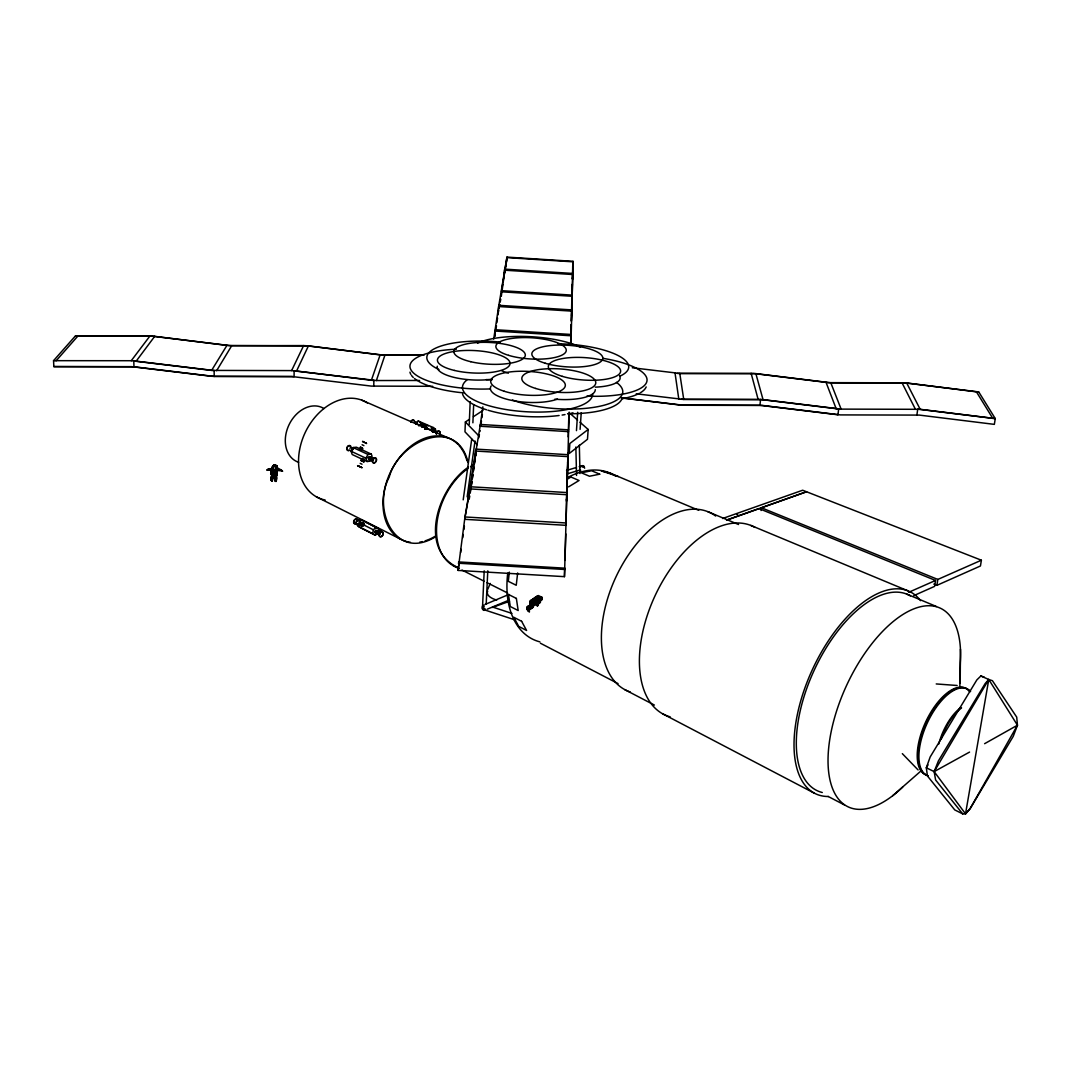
<?xml version="1.0" encoding="UTF-8"?>
<svg xmlns="http://www.w3.org/2000/svg" width="1071" height="1071" viewBox="0 0 1071 1071"><rect width="100%" height="100%" fill="white"/><g stroke="black" fill="none" stroke-linecap="round" stroke-linejoin="round"><path stroke-width="1.5" d="M529.181 611.407L528.284 609.519L532.903 606.186M275.93 466.715C277.188 464.279 272.636 464.466 273.614 466.902M306.038 345.906L229.328 345.545L152.296 336.2L75.358 335.999L53.55 360.673L53.858 366.603L131.465 366.643L211.723 376.296L291.607 376.483L371.276 386.096L432.671 386.31M268.326 469.553L267.482 469.62M959.857 686.016L960.312 662.494A109.523 52.599 -65.2 0 0 895.463 619.721A109.523 52.599 -65.2 0 0 828.124 765.283A109.523 52.599 -65.2 0 0 902.706 787.024M268.219 469.915C266.625 470.289 268.352 470.115 271.097 468.71M539.65 600.108C535.112 596.882 543.921 602.049 538.244 603.227L537.414 603.589M960.459 649.2L960.192 683.057M538.124 603.187C540.494 600.095 534.563 603.575 539.034 602.652C540.253 598.836 539.985 603.174 540.494 601.34M533.238 600.148L533.291 598.97L533.238 600.148C536.946 598.381 542.046 593.602 535.286 597.578M274.618 475.136C273.975 479.995 276.666 480.692 275.809 475.524M493.704 339.025L498.644 306.534L571.847 311.126L572.998 261.311L506.958 257.107L501.536 291.245M570.656 344.42L571.245 324.593M570.923 343.845L571.084 334.46L495.431 329.734M571.78 300.75L571.379 320.684M572.516 278.755L572.811 273.989L571.352 321.3M572.503 278.902L572.998 261.311M568.594 429.846L480.384 424.464L464.667 519.315L458.053 570.415L564.457 576.653L569.156 412.121M570.656 344.835L571.245 324.848M570.91 344.661L571.874 310.523L571.553 315.57M277.483 470.397C277.777 470.075 276.8 462.685 275.595 468.174M373.873 380.566L294.11 370.74L294.097 376.644L214.227 376.457L133.982 366.791L53.858 366.603M566.01 525.004L566.894 487.225M567.871 452.752L567.67 463.02M277.938 470.41L278.246 468.817L278.005 469.901M373.766 386.256L373.886 380.379M540.507 601.393L539.57 600.269L541.591 599.077C542.729 598.22 540.775 596.078 539.918 597.002M539.034 602.652L537.99 601.621L537.147 602.33M275.086 480.651L275.983 481.508L276.318 480.598M278.661 469.687L282.449 471.173L279.759 469.526M572.49 279.451L572.704 266.077M537.749 605.169L537.441 605.865L538.124 605.383M537.307 604.941L537.133 605.744L537.762 604.941M564.457 576.653L564.712 568.701M566.465 501.322L566.519 499.153M568.166 436.874L568.929 413.272M571.767 301.326L572.329 284.23M568.112 455.67L566.492 500.237M271.927 469.741L271.726 468.415L271.887 469.955M273.855 475.537L272.395 480.25M567.095 481.093L567.697 462.043M564.966 560.414L565.796 533.907M280.147 470.115L282.436 471.213L282.075 470.477M538.057 603.79L538.258 604.606L537.468 604.486M541.27 598.341L541.511 599.077L540.534 597.966C539.249 601.206 543.8 596.667 540.694 599.599C541.953 597.658 541.109 601.5 541.966 599.706M540.601 596.56L542.046 598.154L541.31 598.689M271.07 479.781L271.753 481.254L271.432 480.303M538.874 597.016L538.325 595.489M272.128 479.862L270.856 478.911L272.154 474.694M538.137 596.761L532.086 602.906L533.01 602.156M469.419 419.323L465.376 421.974L464.975 431.827L477.264 444.652M469.232 424.384L470.182 401.612M472.887 422.791L473.65 404.905M470.115 492.807L475.725 450.074L475.444 456.474L476.019 453.287M270.95 469.419C267.603 469.259 269.972 470.571 269.169 468.777M495.324 330.39L495.083 335.611M482.445 608.837L484.212 570.843M498.497 311.152L498.738 305.931M486.207 603.843L487.787 570.83M504.294 274.43L504.535 269.664M533.224 599.974L538.044 595.904M506.73 261.886L506.958 257.107L498.644 306.534M539.931 601.661L540.266 602.036M538.137 601.059L538.231 598.502L538.9 601.34M267.442 470.33L267.63 469.473L267.964 470.316M538.057 602.344L538.057 605.383M541.511 597.511L540.748 598.06L541.324 597.297M541.243 600.068L541.123 597.444M541.484 597.471L540.775 598.06M539.838 598.502L540.52 598.087M275.675 481.374C276.492 481.281 275.501 476.354 274.778 474.788M532.033 602.812L536.705 599.064C538.74 600.724 537.334 598.823 532.434 603.268L533.586 604.432C530.747 608.328 527.883 600.269 531.859 599.626L532.18 600.429L536.866 596.279L537.307 596.949M538.311 601.741L538.9 602.665L538.057 604.432L538.593 603.348M536.852 596.493L532.019 599.921L535.473 597.216M533.586 604.432L532.515 602.866L536.732 599.76M267.63 469.473C266.639 471.334 269.236 467.532 271.244 468.964M274.163 466.046L273.908 465.095M270.039 468.937C268.767 469.955 266.572 469.982 267.522 470.156M571.794 300.59L572.101 295.69M570.723 340.498L571.071 335.116M282.369 471.173L280.174 469.634M536.758 604.405C540.306 606.119 535.152 601.192 538.646 601.835M576.466 430.636L577.684 412.268M267.281 470.236L267.509 469.634M580.107 429.364L581.232 412.683M531.805 605.637L531.31 603.629M536.41 596.734L538.74 595.945M588.166 429.458L587.484 439.284L569.21 453.502L569.852 443.501L588.166 429.458L579.947 422.202M536.959 605.423L537.615 603.696L537.214 604.312M532.006 605.704L533.599 604.151M677.394 373.458L753.502 373.471L828.445 382.642L904.312 382.816L978.76 391.946L995.267 418.6L994.343 424.37L919.346 415.093L840.387 414.905L762.405 405.44L683.218 405.253L621.033 397.783M531.497 603.656C531.109 605.517 525.62 606.28 527.909 608.569M537.361 601.433L539.141 599.693M273.386 465.564C272.757 466.22 279.17 465.952 276.505 466.501M271.793 468.71L271.806 469.982M272.436 474.654L277.081 474.828L277.161 471.374M271.659 468.763L271.673 469.526M538.673 597.23C539.342 594.03 539.021 600.697 537.053 600.617M621.836 397.97L680.754 405.106L759.941 405.293L760.571 399.47L838.673 408.975L837.964 414.584M761.053 510.519L761.361 507.748L806.383 491.776M271.485 480.598L272.489 480.651M276.773 468.362L276.278 471.976L277.068 472.365L271.217 472.016L272.128 472.043L272.329 468.094M509.341 572.128L508.297 581.325L516.235 585.275L517.654 572.972M276.92 470.062L277.161 468.107M538.204 603.442L538.445 602.357M271.806 472.097L272.007 469.526M276.76 467.13L276.8 465.604M276.746 471.561C277.001 467.425 278.661 467.719 275.448 465.738L277.054 466.072M277.63 467.465L276.987 474.868M277.215 471.561L277.309 467.893M537.455 603.16C538.7 602.304 539.369 604.807 537.816 603.495M272.543 474.292L274.109 474.748L271.271 474.533L270.95 473.489L271.9 467.01L272.141 468.241M272.476 467.612L271.378 472.231L271.351 471.026M271.271 474.533L271.271 472.191M271.9 471.267L272.797 465.671L275.019 465.376M273.319 469.218L273.881 465.175L275.983 465.216L275.341 470.236L273.212 470.102L273.359 469.098M275.341 470.236L275.394 469.218M277.001 465.912L276.987 466.287M276.679 471.32L276.198 472.512L277.108 472.539M268.848 469.901L268.727 469.352M377.353 533.679L375.319 535.259L360.713 527.842L358.169 526.289L358.504 523.679M375.319 535.259L372.775 533.706L373.297 529.77L376.349 527.414L378.893 528.967L378.545 531.591M274.069 465.805L273.962 466.554L273.908 465.885M501.817 292.557L501.295 296.306M502.259 289.384L502.901 284.632M503.343 281.459L503.986 276.706M424.625 426.66A1.406 0.991 -63 0 1 425.455 426.914L424.611 428.989M495.819 330.444L496.462 325.771M496.89 322.666L497.533 317.993M497.961 314.887L498.591 310.55M423.005 425.321L422.576 426.887M463.194 499.849L471.709 439.097M480.785 425.776L481.468 420.943M481.923 417.717L482.378 414.49M467.157 496.81L475.042 440.998M471.294 485.765L471.829 481.963M472.284 478.683L472.793 475.069M473.449 470.517L473.931 467.063M474.373 463.984L475.069 459.044M480.236 425.361L482.874 406.846M458.977 564.163L458.053 570.415M460.624 552.623L461.092 549.316M462.739 537.776L463.208 534.483M463.917 529.529L464.386 526.236M470.263 492.847L470.745 489.514M471.186 486.395L471.883 481.535M472.338 478.309L472.86 474.64M473.328 471.334L473.904 467.317M474.507 463.074L475.002 459.566M916.923 414.758L917.727 409.149L995.267 418.6L920.19 409.309L841.123 409.122L763.034 399.63L683.74 399.443L636.214 393.807M282.409 470.986L281.419 470.691M376.336 531.912C373.511 534.429 375.198 528.806 376.363 530.547M274.484 474.801L276.546 474.52L275.796 475.069M351.89 450.195L352.935 448.722A1.419 1.044 -64.7 0 0 351.81 450.596M352.279 450.369L353.002 449.057M368.946 458.589L369.669 457.263L371.249 457.491A1.432 1.044 -64.7 0 1 371.45 457.826M726.74 520.024L759.004 508.578L935.532 580.455L934.622 586.359L913.724 595.663M936.911 585.342L937.821 579.438L981.384 560.213L980.447 565.983L936.911 585.342L933.818 584.083M432.791 432.122L433.742 430.462L435.013 431.225M433.327 431.238L433.032 429.993M978.733 392.12L906.668 382.963L830.801 382.789L755.858 373.618L679.777 373.431L632.278 367.755M504.294 274.591L504.95 271.137M479.969 431.506L480.116 430.609M494.963 336.441L495.177 335.116M272.73 476.126L272.556 476.93M282.436 471.173L281.66 470.731M539.356 602.197L539.503 601.326M539.811 599.599L540.145 598.863M469.178 499.3L469.754 496.074M478.844 437.758L479.406 434.625M464.854 518.136L470.316 487.841M475.604 455.496L476.167 452.417M271.847 467.719L272.623 468.094M281.338 470.343L278.527 470.289M273.774 475.082L273.56 476.06M499.059 308.18L499.635 305.101M500.197 302.142L500.746 299.224M499.126 307.765L499.755 304.472M505.512 268.219L506.074 265.313M928.022 764.922L926.321 767.787L934.153 771.615L965.52 813.853L988.774 679.483L980.849 676.002L976.859 679.898L930.177 756.956L926.321 767.787L927.419 775.953L954.756 809.917L962.709 813.893L965.52 813.853L970.072 808.739L1017.45 725.214L1016.727 717.155L992.429 680.714L988.774 679.483L985.159 683.566L938.397 760.932L934.153 771.615L935.599 779.969L962.709 813.893M426.981 427.704A1.406 0.991 -63 0 0 426.151 427.449L427.142 427.972L426.74 429.377M270.976 479.032L271.766 479.688L272.141 478.255M276.211 478.991L274.805 479.232L276.626 479.246L276.264 474.948M424.076 427.048L424.116 426.071M271.753 481.254L272.181 478.991L271.137 479.513M425.669 427.543L424.919 428.855M427.209 428.32L426.954 429.069M361.422 523.692L361.516 522.715M270.869 479.995L271.03 479.313M271.043 479.955L273.614 474.721M364.408 524.027L363.35 526.062A1.392 1.017 -64.2 0 1 362.56 525.66L362.453 525.326M278.179 470.33C279.477 471.628 281.793 469.192 278.915 469.178M269.705 469.808L271.686 469.941M271.418 479.835L271.606 477.358M279.986 470.423L280.307 469.58L278.848 469.419M275.97 480.25L275.582 479.045L275.207 480.41M276.425 479.567L276.479 477.479M539.235 597.658C547.75 598.743 535.473 593.495 539.57 600.269M271.94 474.855C269.705 478.657 272.382 481.12 273.426 476.314M274.993 465.617L274.002 465.35M53.55 360.673L131.264 360.713L211.616 370.405L291.607 370.593L376.376 380.54L384.917 355.17L424.049 355.117L382.534 355.023L306.038 345.732M371.396 380.232L380.138 354.876L384.917 355.17M484.199 605.891L483.275 609.466L514.99 619.895M969.576 752.07L934.153 771.615L988.774 679.483L1017.45 725.214L1013.26 736.313L970.192 808.551L965.52 813.853M537.388 605.798L537.977 604.954M273.212 470.102L275.287 470.102M537.12 604.098L536.437 604.031M276.639 475.136L276.224 480.036M418.815 425.696L421.532 423.38L422.898 424.585L422.429 426.807M418.975 425.709L420.863 423.647L422.724 424.705M431.533 430.957L433.032 429.993M421.84 426.82L422.831 425.749A1.406 0.991 -62.9 0 1 423.661 426.004M425.441 428.882L425.816 427.101L424.156 426.968M425.803 428.467L425.08 426.271M487.774 589.304L490.237 583.427M536.571 604.379L534.549 602.103L532.809 603.174M296.613 370.901L308.435 345.879L380.138 354.876M291.607 370.593L303.642 345.585L308.435 345.879M527.896 609.975C533.586 615.115 521.457 608.315 531.203 606.146M360.244 522.996L357.995 524.977A2.972 2.169 -64.2 0 1 356.348 524.094L356.081 522.635A2.544 1.847 -64.2 0 1 357.179 520.479L358.504 519.863A2.972 2.169 -64.2 0 1 360.164 520.734L359.722 523.639L358.009 524.763A2.718 1.981 -64.2 0 1 356.496 523.96L356.268 522.621A2.329 1.7 -64.2 0 1 357.272 520.64L358.49 520.078A2.718 1.981 -64.2 0 1 360.003 520.881L360.244 522.22M361.516 525.339A1.392 1.017 -64.2 0 0 361.837 525.366L363.069 523.625L361.382 523.13M362.721 524.777L362.895 523.317L362.132 523.197M527.99 608.542L530.118 609.479M370.405 461.159L367.099 461.507L352.225 454.532L351.007 451.212L353.109 447.544L356.415 447.209L371.316 454.131L372.106 456.353M367.099 461.507L365.88 458.174L367.996 454.465L371.316 454.131M529.328 609.506L529.101 608.93M529.516 609.412L531.631 608.167M216.623 370.713L231.724 345.692L303.642 345.585M211.616 370.405L226.918 345.398L231.724 345.692M276.84 466.059L277.054 466.742M540.842 597.672L540.333 596.667M540.346 599.519L539.904 598.823L541.096 599.144L540.239 598.435M377.768 531.805C377.996 529.235 373.645 533.586 377.447 533.318M537.334 602.438L537.281 603.924M485.404 609.439A1.781 0.776 2.5 0 1 483.329 609.453L483.543 609.212M425.723 429.016L426.245 427.128L424.665 426.312M536.29 604.566L534.054 602.612L533.251 603.241M531.698 604.713L530.091 605.664M136.285 361.021L154.706 336.348L226.918 345.398M131.264 360.713L149.886 336.053L154.706 336.348M533.599 606.521L532.22 607.967M272.422 479.433L272.449 477.318L273.426 476.97M532.367 604.928L529.69 606.855M583.186 467.358L583.775 466.233L582.691 466.394M537.053 602.612L537.347 600.898M528.498 608.716L529.462 609.734L532.702 607.592M532.341 605.597L531.069 606.829M534.041 605.008L534.911 604.861L533.786 605.061M362.962 523.933L364.194 523.773L364.488 524.736M361.181 524.147L360.458 524.79M56.067 360.833L77.781 336.16L149.886 336.053M526.932 607.19L528.244 606.333L527.066 607.565M537.883 597.658L538.994 596.413M536.049 604.151L534.549 602.103M362.667 525.379L363.23 523.103M530.453 608.435L531.778 608.154L531.39 607.565M526.785 609.238L528.057 608.368L526.932 609.56M920.297 771.548L892.652 795.753M436.312 433.768L436.379 431.452M436.392 434.076L436.727 433.728A1.633 1.165 -66.5 0 0 436.486 431.104M273.922 465.577L272.904 466.019M378.706 531.885L378.344 532.26A1.66 1.178 -62.5 0 0 378.05 532.675M539.476 599.506L539.61 599.064M528.284 609.519L528.98 609.305M275.555 480.169L275.26 480.986M541.819 598.314L541.324 598.515M529.275 607.926L528.003 606.24L531.604 604.205M377.34 532.863L376.189 533.197M527.106 607.123L528.03 607.833M529.757 607.833L530.734 607.07M529.85 609.319C529.194 611.005 526.825 607.029 528.713 608.542L529.087 609.921M528.097 608.154L531.765 605.851M369.334 456.607L367.741 457.612L368.678 458.924M534.402 605.035L534.483 604.285M416.418 423.581L417.275 423.206M534.335 599.158L536.21 597.645M530.118 603.924L531.685 602.504L531.859 599.626M532.648 602.96L533.425 602.33M533.184 599.305L532.207 600.028M539.904 597.243L540.079 596.36L540.534 597.966M468.402 467.157C438.762 486.77 417.128 548.673 458.013 567.59M541.324 597.431L540.226 597.578M532.193 602.491L535.339 599.385M431.158 427.289L435.656 429.243L433.233 427.516L430.261 429.752L425.763 427.798M529.864 608.917L529.194 609.305M528.699 606.628L531.243 605.517M433.233 427.516L418.239 420.997L415.267 423.206L419.765 425.174M538.044 604.365C538.994 602.571 537.91 604.7 540.453 602.317L539.838 601.701M534.134 598.435L535.272 597.457M528.11 608.663L531.818 606.213M528.19 606.829L529.489 606.079M534.054 602.612L535.58 603.602M361.342 522.956C363.578 521.242 364.622 525.633 362.118 525.901A1.834 1.339 -64.2 0 1 361.074 525.352A1.553 1.138 -64.2 0 0 361.811 525.486L362.507 525.165M361.463 523.224L363.216 522.876M362.266 525.647L363.35 524.201L362.694 523.063M473.462 416.659L482.914 410.461M541.658 597.859L541.002 598.247M378.424 530.346L380.339 529.904L381.437 531.484M378.505 530.52L380.259 530.105L381.263 531.564M568.567 486.863L579.036 480.504L570.923 477.023L567.001 479.393M1017.45 725.214L984.61 743.689M435.723 536.638C395.105 561.967 371.985 509.274 389.228 477.104C398.024 442.363 456.487 414.263 468.134 462.605M269.638 469.941L271.391 469.861M471.789 465.216L474.051 463.917M529.81 606.989L528.967 607.913M271.967 468.817L272.047 469.58M536.477 600.014L537.374 600.496M424.678 427.008L425.669 427.142M372.253 460.61L373.351 459.124L372.32 458.201M908.636 592.317L935.532 580.455M370.633 459.914L370.271 460.075A1.714 1.245 -64.6 0 1 369.026 458.334A1.714 1.245 -64.6 0 1 371.128 456.996L371.409 457.237A1.446 1.071 -63.2 0 1 371.637 457.612M484.855 604.539L508.899 594.445M487.225 609.198L508.297 600.443M531.926 600.175L531.805 602.143M276.372 474.828L277.081 474.828M492.165 607.485L509.461 601.313M726.526 520.171L806.57 491.776M722.59 518.511L802.648 490.237L981.384 560.213M275.689 474.48L272.395 474.279M567.817 473.69L580.455 469.888M271.057 469.232L269.597 469.459M566.546 470.437L576.024 467.599M579.197 466.661L582.356 465.711L583.213 466.447M360.325 522.113L359.28 524.134A1.392 1.017 -64.2 0 0 359.481 524.375M268.741 469.299L268.754 469.808M361.77 523.023L363.042 523.224M362.52 525.433L361.837 525.767A1.834 1.339 -64.2 0 1 360.807 525.218M350.98 450.596L349.922 450.235M275.394 480.852L276.318 480.892M270.95 473.489L276.8 473.837L271.017 473.65M272.101 471.909L276.09 472.137M370.7 457.263L369.508 459.432M271.097 478.683L272.302 478.857M434.438 430.609L433.139 432.068A1.392 0.991 -66.6 0 1 435.134 431.158M539.931 600.657L541.779 598.729M273.105 465.805L276.88 466.032M376.376 380.54L419.578 380.473M379.107 531.698L379.509 531.698A1.66 1.178 -62.5 0 1 380.285 533.358A1.66 1.178 -62.5 0 1 378.639 534.817M681.276 399.296L760.571 399.47M377.501 531.082L376.349 533.211M274.203 465.845L275.06 465.872M582.289 466.715L579.799 466.032L582.276 465.791M458.562 561.927L564.966 568.179M458.348 563.226L564.926 569.491M475.885 449.11L568.139 454.693M475.578 451.038L568.085 456.634M470.49 486.77L566.947 492.553M470.156 488.912L566.894 494.708M465.042 516.972L566.372 522.996M464.667 519.315L566.305 525.339M77.781 336.16L75.372 336.187M480.103 426.258L568.54 431.64M506.878 257.616L572.985 261.819M504.615 269.129L572.824 273.453M504.441 270.187L572.798 274.524M501.63 290.669L572.115 295.114M501.442 291.807L572.088 296.265M498.832 305.315L571.887 309.907M495.217 331.046L571.057 335.772M936.228 683.941L957.126 685.494M279.116 469.915L280.374 470.089M275.863 474.493L274.604 474.881M133.969 366.617L133.781 360.873L214.12 370.553L214.227 376.457M759.941 405.293L837.937 414.758M274.671 477.037L275.863 477.519L275.193 479.607L276.532 480.33M360.847 450.074L361.449 450.396L359.535 449.392M277.643 469.727L276.8 468.75M276.961 468.255L277.684 468.455M534.094 604.687L534.911 604.861M361.355 448.24C365.88 450.516 357.5 446.031 360.994 448.053M618.315 476.555L601.286 470.879L610.229 473.168L698.72 510.291M358.999 524.482L359.28 524.562A1.834 1.339 -64.2 0 1 359.013 524.362L358.852 523.465A1.566 1.138 -64.2 0 1 359.535 522.126L361.409 522.26M378.465 534.375L379.857 533.706L379.67 532.126M377.112 530.895L378.117 531.644A1.406 0.991 -62.5 0 0 376.564 531.457L376.323 531.792A1.406 0.991 -62.5 0 0 377.501 533.425M980.849 676.002L984.155 677.086M492.901 607.15L511.925 613.402M369.334 459.446L370.004 459.74M417.155 423.125L416.017 423.406A1.379 0.991 -66.6 0 0 415.709 423.661M761.361 507.748L937.821 579.438M736.674 514.053L737.732 514.495M750.798 525.406L907.913 590.831M906.575 594.03L936.429 606.507M707.744 511.63L738.535 524.509M423.661 424.022L428.159 425.99M361.864 400.193L447.732 437.691M362.293 458.415L364.609 459.499M362.025 464.212L360.177 463.341M363.069 461.507L363.725 461.855M362.011 467.706L360.03 466.769M353.109 447.544L367.996 454.465M357.901 465.765L358.624 466.113M361.074 467.277L361.784 467.612M351.007 451.212L365.88 458.174M361.074 459.995L362.6 460.637M363.872 461.32L362.025 460.45M358.517 466.059L360.82 467.143M360.392 466.956L361.181 467.317M364.14 461.44L361.583 460.155M361.637 460.758L360.873 460.41L364.02 461.882M358.865 466.233L359.655 466.608M358.946 466.273L357.567 465.617M358.316 465.979L357.848 465.751M362.467 448.106L361.998 447.919M361.784 448.441L362.574 448.869L361.382 448.173M316.36 496.797L400.152 538.954M453.18 565.635L459.057 568.594M461.989 570.067L484.038 581.165M486.984 582.637L507.56 592.986M376.349 527.414L361.717 520.037L378.893 528.967M363.056 524.603L373.297 529.77M358.169 526.289L372.775 533.706M362.467 448.24L361.596 447.772M540.4 643.216L618.047 683.593M624.741 689.617L654.408 705.079M363.203 441.707L362.52 441.359L364.555 442.417M828.124 796.436L844.497 804.977M662.976 713.969L814.147 793.076M365.157 442.751L365.921 443.153L363.002 441.613M363.886 445.656L362.092 444.706M360.686 447.29L361.637 447.718L360.338 447.116M537.762 599.787L539.074 600.67M418.239 420.997L420.662 422.724M528.512 609.332L528.699 609.653M274.698 476.381L274.993 479.018M570.562 413.888L577.604 420.113M374.957 532.582L374.569 531.752M369.723 459.646L368.986 458.95M275.287 481.321L275.97 480.946M465.376 421.974L478.817 435.803M902.331 753.649L918.101 769.942M527.923 610.631L528.686 611.421M536.183 601.929L536.892 602.759M528.458 610.39L529.328 611.568M533.719 605.691L532.341 604.807M976.404 391.799L992.83 418.453M534.268 604.472L534.724 605.289M906.668 382.963L920.19 409.309M901.969 382.682L915.277 409.002M277.255 468.335L277.054 468.803M537.816 598.702L538.338 599.773M530.105 603.763L530.292 600.898M830.801 382.789L841.123 409.122M826.089 382.494L836.21 408.827M538.405 598.354L538.887 599.666M755.858 373.618L763.034 399.63M751.132 373.324L758.107 399.322M679.777 373.431L683.74 399.443M675.051 373.136L678.8 399.135M378.438 531.885L378.398 531.47A1.7 1.205 -62.4 0 0 377.581 530.681A1.419 0.991 -61 0 0 376.376 531.256A1.687 1.191 -62.5 0 0 377.501 533.626M378.143 531.725L378.103 531.323A1.7 1.205 -62.5 0 0 377.287 530.533A1.419 0.991 -61 0 0 376.082 531.109A1.687 1.191 -62.5 0 0 375.76 533.345A1.687 1.191 -62.5 0 0 377.581 533.144M579.331 445.134L580.013 473.556M575.85 447.035L576.559 475.457M528.458 606.882L528.472 607.592M298.608 462.27A29.827 22.585 -64.4 0 1 288.916 425.013A29.827 22.585 -64.4 0 1 323.924 408.52M410.421 542.328A56.027 39.319 -64.6 0 1 390.701 471.655A56.027 39.319 -64.6 0 1 458.04 444.452M459.111 445.616A56.027 39.319 -64.6 0 1 466.996 460.838M435.629 535.995A56.027 39.319 -64.6 0 1 425.093 540.868M422.429 541.591A56.027 39.319 -64.6 0 1 419.778 542.127M325.129 500.023A53.483 39.681 -64.5 0 1 304.271 434.585A53.483 39.681 -64.5 0 1 367.42 402.991M356.308 523.532A2.651 1.914 -62.4 0 1 353.698 522.742A2.651 1.914 -62.4 0 1 355.103 519.288A2.651 1.914 -62.4 0 1 357.701 520.078M356.255 523.358A2.423 1.754 -62.4 0 1 353.872 522.621A2.423 1.754 -62.4 0 1 355.157 519.462A2.423 1.754 -62.4 0 1 357.54 520.198M349.561 450.302A2.704 1.995 -64.7 0 1 346.897 449.378A2.704 1.995 -64.7 0 1 348.316 445.844A2.704 1.995 -64.7 0 1 350.993 446.781M348.905 450.382A2.477 1.834 -64.7 0 1 347.084 447.839A2.477 1.834 -64.7 0 1 350.123 445.911M414.116 420.769A2.41 1.727 -66.6 0 1 414.357 421.331M410.836 422.215A2.41 1.727 -66.6 0 1 413.714 420.368M410.675 422.188A2.624 1.888 -66.6 0 1 412.643 420.006A2.624 1.888 -66.6 0 1 414.517 421.238M357.312 523.987A1.633 1.178 -62.4 0 1 356.509 523.264M357.366 521.122A1.633 1.178 -62.4 0 1 358.517 521.001M351.81 447.584A1.673 1.232 -64.7 0 1 352.279 448.24M349.963 448.401A1.673 1.232 -64.7 0 1 350.632 447.665M415.093 421.84A1.62 1.165 -66.6 0 1 415.856 422.617M359.213 524.683A1.392 1.004 -62.4 0 1 358.678 524.375A1.66 1.205 -62.5 0 0 359.146 525.004M417.195 423.005A1.379 0.991 -66.6 0 0 416.258 423.058L415.776 423.701A1.392 1.031 -66.5 0 1 416.204 423.286A1.647 1.178 -66.4 0 1 417.342 422.804M415.588 423.554A1.392 1.031 -66.5 0 1 415.909 423.152A1.647 1.178 -66.4 0 1 417.034 422.67M351.837 451.145A1.7 1.258 -64.7 0 1 352.975 448.361M359.213 524.964A1.66 1.205 -62.5 0 1 358.383 524.241M351.904 450.436A1.7 1.245 -64.8 0 1 352.854 448.682M362.199 525.526A1.379 1.004 -64.2 0 1 361.623 525.352M421.559 426.78A1.566 1.111 -62.9 0 1 422.041 425.897L422.831 425.388A1.821 1.285 -63 0 1 423.902 425.736M369.977 459.954A1.714 1.258 -64.7 0 1 368.812 457.96A1.714 1.258 -64.7 0 1 371.101 457.116A1.446 1.071 -63.2 0 1 371.396 458M432.47 432.001A1.673 1.178 -66.6 0 1 434.973 430.877M432.845 431.626A1.673 1.178 -66.6 0 1 435.268 431.011M369.99 459.874A1.432 1.044 -64.7 0 1 369.375 458.174A1.432 1.044 -64.7 0 1 371.048 457.263M378.009 534.456A1.66 1.178 -62.5 0 1 377.835 534.094M372.32 457.826A1.687 1.232 -64.7 0 1 373.377 458.201L373.538 459.566A1.687 1.232 -64.7 0 1 372.253 460.985M371.008 460.222A1.687 1.232 -64.7 0 1 371.035 459.258M435.067 432.015A1.633 1.165 -66.5 0 1 435.362 431.613M375.626 462.137A2.731 1.995 -64.7 0 1 372.347 461.721A2.731 1.995 -64.7 0 1 374.462 457.839A2.731 1.995 -64.7 0 1 376.43 460.65M375.975 461.36A2.503 1.821 -64.7 0 1 372.681 462.016A2.503 1.821 -64.7 0 1 374.261 458.12A2.503 1.821 -64.7 0 1 376.269 460.624M436.285 433.327A2.664 1.888 -66.5 0 1 439.177 431.131A2.664 1.888 -66.5 0 1 439.766 434.639M436.446 433.353A2.437 1.727 -66.5 0 1 439.097 431.345A2.437 1.727 -66.5 0 1 439.632 434.558M539.878 641.864A91.637 57.968 -64.9 0 1 507.734 573.119M567.041 477.867A91.637 57.968 -64.9 0 1 615.718 476.126M496.73 600.055A18.635 7.939 2.9 0 1 487.693 591.138M458.816 568.018A57.633 38.984 -64.7 0 1 436.807 524.522A57.633 38.984 -64.7 0 1 467.893 468.469M470.557 466.661A57.633 38.984 -64.7 0 1 473.275 465.055M928.196 775.699A47.686 21.755 -65.2 0 1 927.486 720.328A47.686 21.755 -65.2 0 1 969.724 691.156M941.208 738.977A36.561 16.453 -65.2 0 1 961.571 707.931M938.812 743.97A36.548 16.467 -65.2 0 1 960.754 707.57M927.941 775.806A47.7 21.741 -65.2 0 1 928.905 719.618A47.7 21.741 -65.2 0 1 970.58 691.545M927.366 775.284A47.673 21.768 -65.2 0 1 927.191 718.828A47.673 21.768 -65.2 0 1 969.643 691.759M630.297 692.013A98.251 57.7 -65 0 1 616.95 574.846A98.251 57.7 -65 0 1 715.656 516.035M670.165 716.847A104.061 59.106 -65 0 1 653.993 598.073A104.061 59.106 -65 0 1 754.988 527.414M828.338 796.503A111.518 55.237 -65.2 0 1 813.103 668.076A111.518 55.237 -65.2 0 1 920.605 600.684M822.274 792.5A108.037 53.51 -65.2 0 1 813.05 672.722A108.037 53.51 -65.2 0 1 910.35 595.864M484.815 608.73A1.781 1.098 70.6 0 1 484.132 610.336A1.781 1.098 70.6 0 1 482.66 609.078M579.732 467.652A2.557 2.463 -48.3 0 1 584.632 468.214M580.669 470.423A2.557 2.463 -48.3 0 1 580.107 469.901M581.848 466.327A1.74 1.165 73.3 0 1 584.177 467.317M483.329 609.453A1.781 0.776 2.5 0 1 482.472 608.596M485.069 610.028A2.611 2.196 67.6 0 1 483.356 605.169M508.39 373.177A36.24 11.219 3.4 0 1 501.723 370.7M558.111 343.791A62.024 19.064 3.7 0 1 618.262 355.612A62.024 19.064 3.7 0 1 620.176 376.041M646.174 386.926A63.135 19.921 3.9 0 1 640.592 392.629M639.467 393.271A63.135 19.921 3.9 0 1 621.649 398.84M603 358.343A63.202 19.8 3.9 0 1 646.509 382.521A63.202 19.8 3.9 0 1 586.881 396.096M619.574 375.881A36.173 11.326 3.9 0 1 595.315 387.153M490.103 388.92A63.443 19.814 2.8 0 1 412.241 371.664A63.443 19.814 2.8 0 1 456.326 349.213M463.73 392.883A63.376 19.934 2.8 0 1 419.002 381.544M417.744 380.794A63.376 19.934 2.8 0 1 414.464 378.491M413.286 377.461A63.376 19.934 2.8 0 1 411.438 375.345M410.769 374.274A63.376 19.934 2.8 0 1 409.965 372.159M492.165 379.174A36.32 11.339 2.8 0 1 454.439 377.474A36.32 11.339 2.8 0 1 437.276 366.202M491.924 379.844A62.426 19.211 3 0 1 486.154 379.576M438.936 369.549A62.426 19.211 3 0 1 436.245 347.861A62.426 19.211 3 0 1 500.144 342.091M477.532 343.162A61.529 18.729 3.4 0 1 580.442 347.138M621.823 399.108A64.555 20.818 3.6 0 1 567.563 413.754M616.454 382.387A64.621 20.684 3.6 0 1 595.436 407.087A64.621 20.684 3.6 0 1 512.447 399.992M595.275 389.603A36.99 11.835 3.6 0 1 554.858 399.175M592.611 394.101A65.17 21.005 3.3 0 1 515.499 410.836A65.17 21.005 3.3 0 1 467.01 379.937M572.998 412.804A65.103 21.139 3.3 0 1 568.34 413.928M565.006 414.584A65.103 21.139 3.3 0 1 562.114 415.066M559.102 415.494A65.103 21.139 3.3 0 1 487.948 410.206M486.569 409.791A65.103 21.139 3.3 0 1 462.578 394.048M557.469 399.081A37.298 12.022 3.3 0 1 512.34 400.514A37.298 12.022 3.3 0 1 491.161 385.988M599.706 474.172L589.492 476.247L581.379 472.793L591.594 470.745L599.706 474.172M516.356 598.421L508.444 594.432L510.291 606.521L518.177 610.524L516.356 598.421M521.617 621.3L513.772 617.271L518.752 626.415L526.584 630.471L521.617 621.3M366.483 443.448L365.8 443.086L366.536 443.474M381.945 536.303A2.678 1.901 -62.5 0 0 382.441 531.952A2.678 1.901 -62.5 0 0 379.08 534.67A2.678 1.901 -62.5 0 0 381.945 536.303M381.878 536.129A2.463 1.74 -62.5 0 0 382.334 532.153A2.463 1.74 -62.5 0 0 379.254 534.643A2.463 1.74 -62.5 0 0 381.878 536.129M545.233 363.243A35.557 10.804 3.7 0 0 602.411 359.749A35.557 10.804 3.7 0 0 554.283 345.237A35.557 10.804 3.7 0 0 545.233 363.243M562.248 376.336A36.24 11.219 3.9 0 0 620.283 372.601A36.24 11.219 3.9 0 0 570.897 357.58A36.24 11.219 3.9 0 0 562.248 376.336M454.399 370.432A36.374 11.232 2.8 0 0 510.05 363.805A36.374 11.232 2.8 0 0 456.768 351.087A36.374 11.232 2.8 0 0 454.399 370.432M470.785 361.717A35.785 10.884 3 0 0 525.299 355.344A35.785 10.884 3 0 0 472.632 342.948A35.785 10.884 3 0 0 470.785 361.717M508.645 355.358A35.276 10.616 3.4 0 0 565.783 351.998A35.276 10.616 3.4 0 0 518.739 337.753A35.276 10.616 3.4 0 0 508.645 355.358M535.674 388.452A37.057 11.727 3.6 0 0 595.342 384.462A37.057 11.727 3.6 0 0 545.326 368.893A37.057 11.727 3.6 0 0 535.674 388.452M504.254 391.263A37.365 11.901 3.3 0 0 564.805 387.207A37.365 11.901 3.3 0 0 514.99 371.463A37.365 11.901 3.3 0 0 504.254 391.263"/></g></svg>
